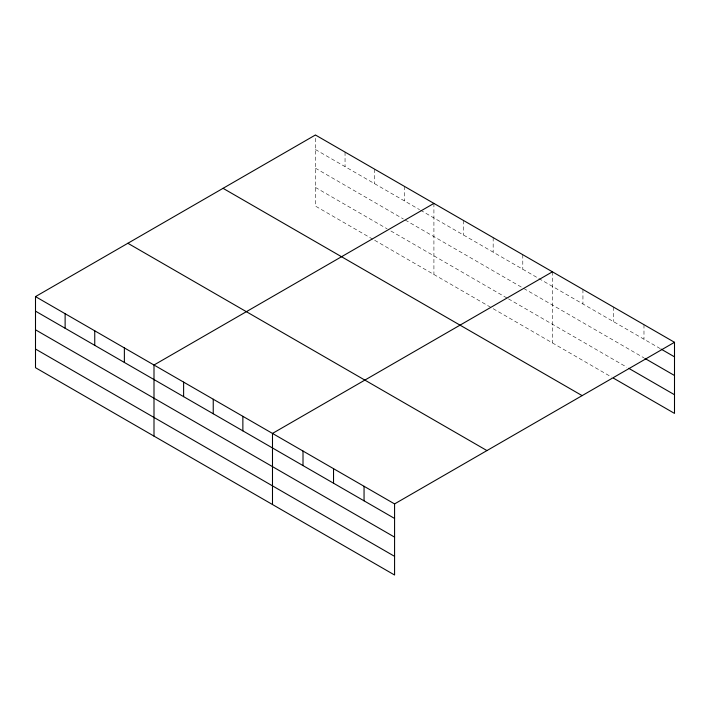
<?xml version="1.0" encoding="UTF-8"?>
<svg xmlns="http://www.w3.org/2000/svg" width="710" height="710" viewBox="0 0 710 710"><rect width="100%" height="100%" fill="white"/><g stroke="black" fill="none" stroke-linecap="round" stroke-linejoin="round"><path stroke-width="0.53" stroke-dasharray="3.55 2.66" d="M315.426 149.526L419.583 209.663M420.542 210.222L660.193 348.583M315.426 168.19L403.342 218.955M405.25 220.056L522.791 287.914M523.749 288.464L643.979 357.884M315.426 187.422L387.092 228.806M390.917 231.007L507.499 298.315M508.458 298.866L626.815 367.203M372.759 239.19L315.426 206.086L315.426 134.989M374.676 240.291L491.258 307.608M493.166 308.708L611.55 377.054M643.979 324.674L643.979 339.22M613.458 307.057L613.458 321.594M582.937 289.431L582.937 303.978M552.416 271.815L552.416 342.912M522.791 254.712L522.791 269.25M493.166 237.61L493.166 252.148M463.541 220.508L463.541 235.045M433.916 203.397L433.916 274.504M404.292 186.295L404.292 200.841M374.676 169.193L374.676 183.739M345.051 152.091L345.051 166.637"/><path stroke-width="1.06" d="M35.5 296.602L394.574 503.914L394.574 575.011L35.5 367.7L35.5 296.602L315.426 134.989L674.5 342.3L674.5 413.397L613.458 378.155M433.916 203.397L153.999 365.011L153.999 436.117M552.416 271.815L272.489 433.428L272.489 504.526M394.574 503.914L674.5 342.3M661.143 349.134L674.5 356.837M644.928 358.435L674.5 375.501M628.714 368.304L674.5 394.733M223.046 188.319L582.129 395.63M127.871 243.273L486.953 450.584M35.5 311.14L394.574 518.451M35.5 329.804L394.574 537.115M35.5 349.036L394.574 556.347M364.052 486.288L364.052 500.834M333.531 468.671L333.531 483.208M303.01 451.045L303.01 465.591M242.864 416.326L242.864 430.863M213.24 399.224L213.24 413.761M183.615 382.113L183.615 396.659M124.374 347.909L124.374 362.455M94.749 330.807L94.749 345.353M65.125 313.705L65.125 328.242"/></g></svg>
